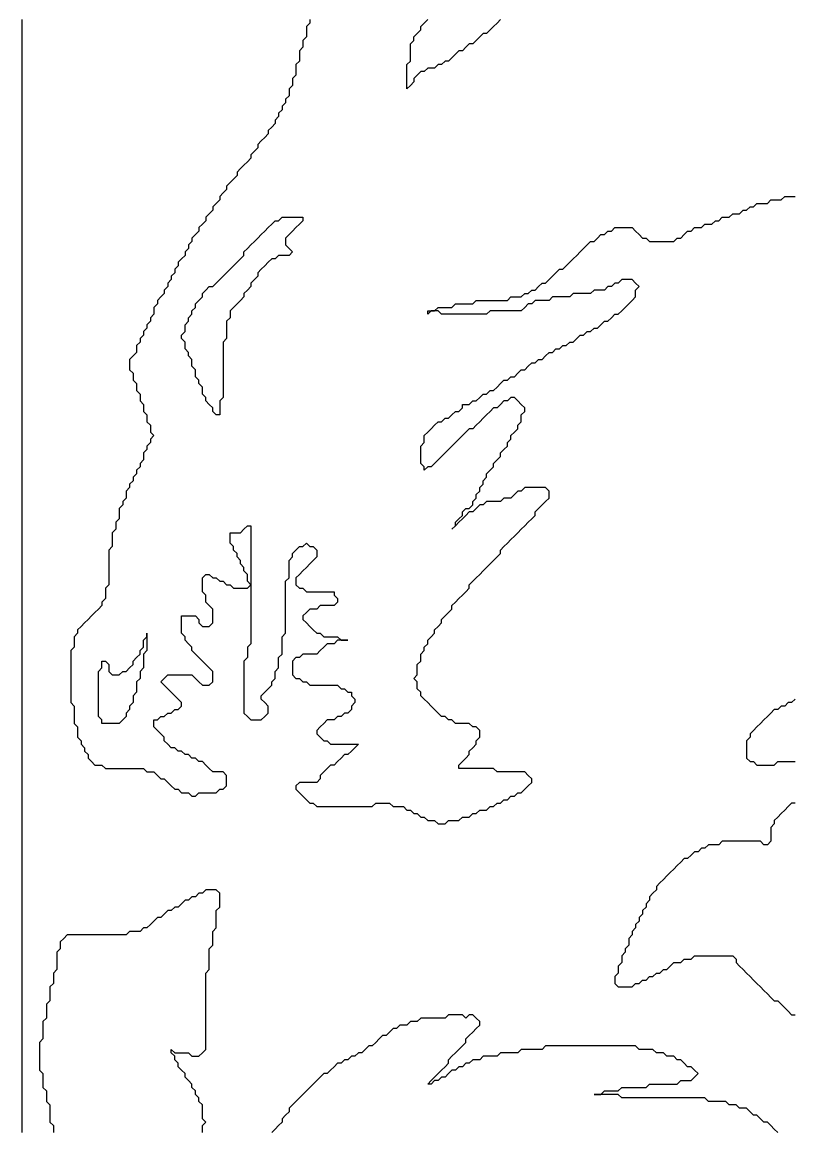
# Model space of a CAD drawing. Extents: x -0.87 to 0.87, y -0.9 to 0.9.
# Drawn here: x -0.8691 to -0.5564, y -0.0007 to 0.4489 of the extents above; entities that cross this region are included whole.
import ezdxf

# ---------------------------------------------------------------- set-up
doc = ezdxf.new("R2010")
doc.units = 0

msp = doc.modelspace()

# ---------------------------------------------------------------- linework, layer by layer
for points in [[(-0.869062, -0.001406), (-0.869062, 0), (-0.869062, 0.001406), (-0.869062, 0.002812), (-0.869062, 0.004219), (-0.869062, 0.005625), (-0.869062, 0.007031), (-0.869062, 0.008438), (-0.869062, 0.009844), (-0.869062, 0.01125), (-0.869062, 0.012656), (-0.869062, 0.014062), (-0.869062, 0.015469), (-0.869062, 0.016875), (-0.869062, 0.018281), (-0.869062, 0.019688), (-0.869062, 0.021094), (-0.869062, 0.0225), (-0.869062, 0.023906), (-0.869062, 0.025312), (-0.869062, 0.026719), (-0.869062, 0.028125), (-0.869062, 0.029531), (-0.869062, 0.030937), (-0.869062, 0.032344), (-0.869062, 0.03375), (-0.869062, 0.035156), (-0.869062, 0.036562), (-0.869062, 0.037969), (-0.869062, 0.039375), (-0.869062, 0.040781), (-0.869062, 0.042187), (-0.869062, 0.043594), (-0.869062, 0.045), (-0.869062, 0.046406), (-0.869062, 0.047813), (-0.869062, 0.049219), (-0.869062, 0.050625), (-0.869062, 0.052031), (-0.869062, 0.053437), (-0.869062, 0.054844), (-0.869062, 0.05625), (-0.869062, 0.057656), (-0.869062, 0.059062), (-0.869062, 0.060469), (-0.869062, 0.061875), (-0.869062, 0.063281), (-0.869062, 0.064687), (-0.869062, 0.066094), (-0.869062, 0.0675), (-0.869062, 0.068906), (-0.869062, 0.070312), (-0.869062, 0.071719), (-0.869062, 0.073125), (-0.869062, 0.074531), (-0.869062, 0.075937), (-0.869062, 0.077344), (-0.869062, 0.07875), (-0.869062, 0.080156), (-0.869062, 0.081562), (-0.869062, 0.082969), (-0.869062, 0.084375), (-0.869062, 0.085781), (-0.869062, 0.087188), (-0.869062, 0.088594), (-0.869062, 0.09), (-0.869062, 0.091406), (-0.869062, 0.092812), (-0.869062, 0.094219), (-0.869062, 0.095625), (-0.869062, 0.097031), (-0.869062, 0.098437), (-0.869062, 0.099844), (-0.869062, 0.10125), (-0.869062, 0.102656), (-0.869062, 0.104063), (-0.869062, 0.105469), (-0.869062, 0.106875), (-0.869062, 0.108281), (-0.869062, 0.109687), (-0.869062, 0.111094), (-0.869062, 0.1125), (-0.869062, 0.113906), (-0.869062, 0.115312), (-0.869062, 0.116719), (-0.869062, 0.118125), (-0.869062, 0.119531), (-0.869062, 0.120937), (-0.869062, 0.122344), (-0.869062, 0.12375), (-0.869062, 0.125156), (-0.869062, 0.126562), (-0.869062, 0.127969), (-0.869062, 0.129375), (-0.869062, 0.130781), (-0.869062, 0.132187), (-0.869062, 0.133594), (-0.869062, 0.135), (-0.869062, 0.136406), (-0.869062, 0.137813), (-0.869062, 0.139219), (-0.869062, 0.140625), (-0.869062, 0.142031), (-0.869062, 0.143437), (-0.869062, 0.144844), (-0.869062, 0.14625), (-0.869062, 0.147656), (-0.869062, 0.149062), (-0.869062, 0.150469), (-0.869062, 0.151875), (-0.869062, 0.153281), (-0.869062, 0.154688), (-0.869062, 0.156094), (-0.869062, 0.1575), (-0.869062, 0.158906), (-0.869062, 0.160312), (-0.869062, 0.161719), (-0.869062, 0.163125), (-0.869062, 0.164531), (-0.869062, 0.165937), (-0.869062, 0.167344), (-0.869062, 0.16875), (-0.869062, 0.170156), (-0.869062, 0.171563), (-0.869062, 0.172969), (-0.869062, 0.174375), (-0.869062, 0.175781), (-0.869062, 0.177187), (-0.869062, 0.178594), (-0.869062, 0.18), (-0.869062, 0.181406), (-0.869062, 0.182812), (-0.869062, 0.184219), (-0.869062, 0.185625), (-0.869062, 0.187031), (-0.869062, 0.188437), (-0.869062, 0.189844), (-0.869062, 0.19125), (-0.869062, 0.192656), (-0.869062, 0.194062), (-0.869062, 0.195469), (-0.869062, 0.196875), (-0.869062, 0.198281), (-0.869062, 0.199687), (-0.869062, 0.201094), (-0.869062, 0.2025), (-0.869062, 0.203906), (-0.869062, 0.205312), (-0.869062, 0.206719), (-0.869062, 0.208125), (-0.869062, 0.209531), (-0.869062, 0.210938), (-0.869062, 0.212344), (-0.869062, 0.21375), (-0.869062, 0.215156), (-0.869062, 0.216562), (-0.869062, 0.217969), (-0.869062, 0.219375), (-0.869062, 0.220781), (-0.869062, 0.222187), (-0.869062, 0.223594), (-0.869062, 0.225), (-0.869062, 0.226406), (-0.869062, 0.227813), (-0.869062, 0.229219), (-0.869062, 0.230625), (-0.869062, 0.232031), (-0.869062, 0.233437), (-0.869062, 0.234844), (-0.869062, 0.23625), (-0.869062, 0.237656), (-0.869062, 0.239062), (-0.869062, 0.240469), (-0.869062, 0.241875), (-0.869062, 0.243281), (-0.869062, 0.244688), (-0.869062, 0.246094), (-0.869062, 0.2475), (-0.869062, 0.248906), (-0.869062, 0.250312), (-0.869062, 0.251719), (-0.869062, 0.253125), (-0.869062, 0.254531), (-0.869062, 0.255937), (-0.869062, 0.257344), (-0.869062, 0.25875), (-0.869062, 0.260156), (-0.869062, 0.261562), (-0.869062, 0.262969), (-0.869062, 0.264375), (-0.869062, 0.265781), (-0.869062, 0.267187), (-0.869062, 0.268594), (-0.869062, 0.27), (-0.869062, 0.271406), (-0.869062, 0.272813), (-0.869062, 0.274219), (-0.869062, 0.275625), (-0.869062, 0.277031), (-0.869062, 0.278438), (-0.869062, 0.279844), (-0.869062, 0.28125), (-0.869062, 0.282656), (-0.869062, 0.284062), (-0.869062, 0.285469), (-0.869062, 0.286875), (-0.869062, 0.288281), (-0.869062, 0.289687), (-0.869062, 0.291094), (-0.869062, 0.2925), (-0.869062, 0.293906), (-0.869062, 0.295312), (-0.869062, 0.296719), (-0.869062, 0.298125), (-0.869062, 0.299531), (-0.869062, 0.300937), (-0.869062, 0.302344), (-0.869062, 0.30375), (-0.869062, 0.305156), (-0.869062, 0.306563), (-0.869062, 0.307969), (-0.869062, 0.309375), (-0.869062, 0.310781), (-0.869062, 0.312188), (-0.869062, 0.313594), (-0.869062, 0.315), (-0.869062, 0.316406), (-0.869062, 0.317812), (-0.869062, 0.319219), (-0.869062, 0.320625), (-0.869062, 0.322031), (-0.869062, 0.323437), (-0.869062, 0.324844), (-0.869062, 0.32625), (-0.869062, 0.327656), (-0.869062, 0.329062), (-0.869062, 0.330469), (-0.869062, 0.331875), (-0.869062, 0.333281), (-0.869062, 0.334687), (-0.869062, 0.336094), (-0.869062, 0.3375), (-0.869062, 0.338906), (-0.869062, 0.340312), (-0.869062, 0.341719), (-0.869062, 0.343125), (-0.869062, 0.344531), (-0.869062, 0.345938), (-0.869062, 0.347344), (-0.869062, 0.34875), (-0.869062, 0.350156), (-0.869062, 0.351562), (-0.869062, 0.352969), (-0.869062, 0.354375), (-0.869062, 0.355781), (-0.869062, 0.357187), (-0.869062, 0.358594), (-0.869062, 0.36), (-0.869062, 0.361406), (-0.869062, 0.362812), (-0.869062, 0.364219), (-0.869062, 0.365625), (-0.869062, 0.367031), (-0.869062, 0.368437), (-0.869062, 0.369844), (-0.869062, 0.37125), (-0.869062, 0.372656), (-0.869062, 0.374062), (-0.869062, 0.375469), (-0.869062, 0.376875), (-0.869062, 0.378281), (-0.869062, 0.379688), (-0.869062, 0.381094), (-0.869062, 0.3825), (-0.869062, 0.383906), (-0.869062, 0.385313), (-0.869062, 0.386719), (-0.869062, 0.388125), (-0.869062, 0.389531), (-0.869062, 0.390937), (-0.869062, 0.392344), (-0.869062, 0.39375), (-0.869062, 0.395156), (-0.869062, 0.396562), (-0.869062, 0.397969), (-0.869062, 0.399375), (-0.869062, 0.400781), (-0.869062, 0.402187), (-0.869062, 0.403594), (-0.869062, 0.405), (-0.869062, 0.406406), (-0.869062, 0.407812), (-0.869062, 0.409219), (-0.869062, 0.410625), (-0.869062, 0.412031), (-0.869062, 0.413437), (-0.869062, 0.414844), (-0.869062, 0.41625), (-0.869062, 0.417656), (-0.869062, 0.419063), (-0.869062, 0.420469), (-0.869062, 0.421875), (-0.869062, 0.423281), (-0.869062, 0.424687), (-0.869062, 0.426094), (-0.869062, 0.4275), (-0.869062, 0.428906), (-0.869062, 0.430312), (-0.869062, 0.431719), (-0.869062, 0.433125), (-0.869062, 0.434531), (-0.869062, 0.435937), (-0.869062, 0.437344), (-0.869062, 0.43875), (-0.869062, 0.440156), (-0.869062, 0.441562), (-0.869062, 0.442969), (-0.869062, 0.444375), (-0.869062, 0.445781), (-0.869062, 0.447187), (-0.869062, 0.448594), (-0.869062, 0.45)], [(-0.752344, 0.45), (-0.752344, 0.448594), (-0.75375, 0.447187), (-0.75375, 0.445781), (-0.75375, 0.444375), (-0.75375, 0.442969), (-0.755156, 0.441562), (-0.755156, 0.440156), (-0.755156, 0.43875), (-0.756563, 0.437344), (-0.756563, 0.435937), (-0.756563, 0.434531), (-0.756563, 0.433125), (-0.757969, 0.431719), (-0.757969, 0.430312), (-0.757969, 0.428906), (-0.757969, 0.4275), (-0.759375, 0.426094), (-0.759375, 0.424687), (-0.759375, 0.423281), (-0.760781, 0.421875), (-0.760781, 0.420469), (-0.760781, 0.419063), (-0.762188, 0.417656), (-0.762188, 0.41625), (-0.763594, 0.414844), (-0.763594, 0.413437), (-0.765, 0.412031), (-0.765, 0.410625), (-0.766406, 0.409219), (-0.766406, 0.407812), (-0.767813, 0.406406), (-0.769219, 0.405), (-0.769219, 0.403594), (-0.770625, 0.402187), (-0.772031, 0.400781), (-0.773438, 0.399375), (-0.773438, 0.397969), (-0.774844, 0.396562), (-0.77625, 0.395156), (-0.77625, 0.39375), (-0.777656, 0.392344), (-0.779062, 0.390937), (-0.780469, 0.389531), (-0.781875, 0.388125), (-0.781875, 0.386719), (-0.783281, 0.385313), (-0.784687, 0.383906), (-0.786094, 0.3825), (-0.786094, 0.381094), (-0.7875, 0.379688), (-0.788906, 0.378281), (-0.788906, 0.376875), (-0.790312, 0.375469), (-0.791719, 0.374062), (-0.791719, 0.372656), (-0.793125, 0.37125), (-0.794531, 0.369844), (-0.794531, 0.368437), (-0.795937, 0.367031), (-0.797344, 0.365625), (-0.797344, 0.364219), (-0.79875, 0.362812), (-0.800156, 0.361406), (-0.800156, 0.36), (-0.801562, 0.358594), (-0.801562, 0.357187), (-0.802969, 0.355781), (-0.802969, 0.354375), (-0.804375, 0.352969), (-0.805781, 0.351562), (-0.805781, 0.350156), (-0.807187, 0.34875), (-0.807187, 0.347344), (-0.808594, 0.345938), (-0.808594, 0.344531), (-0.81, 0.343125), (-0.81, 0.341719), (-0.811406, 0.340312), (-0.811406, 0.338906), (-0.812812, 0.3375), (-0.814219, 0.336094), (-0.814219, 0.334687), (-0.815625, 0.333281), (-0.815625, 0.331875), (-0.815625, 0.330469), (-0.817031, 0.329062), (-0.817031, 0.327656), (-0.818437, 0.32625), (-0.818437, 0.324844), (-0.819844, 0.323437), (-0.819844, 0.322031), (-0.82125, 0.320625), (-0.82125, 0.319219), (-0.822656, 0.317812), (-0.822656, 0.316406), (-0.822656, 0.315), (-0.824062, 0.313594), (-0.825469, 0.312188), (-0.825469, 0.310781), (-0.825469, 0.309375), (-0.825469, 0.307969), (-0.824062, 0.306563), (-0.824062, 0.305156), (-0.824062, 0.30375), (-0.822656, 0.302344), (-0.822656, 0.300937), (-0.822656, 0.299531), (-0.82125, 0.298125), (-0.82125, 0.296719), (-0.82125, 0.295312), (-0.819844, 0.293906), (-0.819844, 0.2925), (-0.819844, 0.291094), (-0.818437, 0.289687), (-0.818437, 0.288281), (-0.818437, 0.286875), (-0.817031, 0.285469), (-0.817031, 0.284062), (-0.817031, 0.282656), (-0.815625, 0.28125), (-0.817031, 0.279844), (-0.817031, 0.278438), (-0.818437, 0.277031), (-0.818437, 0.275625), (-0.819844, 0.274219), (-0.819844, 0.272813), (-0.819844, 0.271406), (-0.82125, 0.27), (-0.82125, 0.268594), (-0.822656, 0.267187), (-0.822656, 0.265781), (-0.824062, 0.264375), (-0.824062, 0.262969), (-0.825469, 0.261562), (-0.825469, 0.260156), (-0.826875, 0.25875), (-0.826875, 0.257344), (-0.826875, 0.255937), (-0.828281, 0.254531), (-0.828281, 0.253125), (-0.829688, 0.251719), (-0.829688, 0.250312), (-0.829688, 0.248906), (-0.829688, 0.2475), (-0.831094, 0.246094), (-0.831094, 0.244688), (-0.831094, 0.243281), (-0.8325, 0.241875), (-0.8325, 0.240469), (-0.8325, 0.239062), (-0.8325, 0.237656), (-0.8325, 0.23625), (-0.833906, 0.234844), (-0.833906, 0.233437), (-0.833906, 0.232031), (-0.833906, 0.230625), (-0.833906, 0.229219), (-0.833906, 0.227813), (-0.833906, 0.226406), (-0.833906, 0.225), (-0.833906, 0.223594), (-0.833906, 0.222187), (-0.833906, 0.220781), (-0.835313, 0.219375), (-0.835313, 0.217969), (-0.835313, 0.216562), (-0.835313, 0.215156), (-0.836719, 0.21375), (-0.836719, 0.212344), (-0.838125, 0.210938), (-0.839531, 0.209531), (-0.840938, 0.208125), (-0.842344, 0.206719), (-0.84375, 0.205312), (-0.845156, 0.203906), (-0.846562, 0.2025), (-0.846562, 0.201094), (-0.847969, 0.199687), (-0.847969, 0.198281), (-0.847969, 0.196875), (-0.847969, 0.195469), (-0.849375, 0.194062), (-0.849375, 0.192656), (-0.849375, 0.19125), (-0.849375, 0.189844), (-0.849375, 0.188437), (-0.849375, 0.187031), (-0.849375, 0.185625), (-0.849375, 0.184219), (-0.849375, 0.182812), (-0.849375, 0.181406), (-0.849375, 0.18), (-0.849375, 0.178594), (-0.849375, 0.177187), (-0.849375, 0.175781), (-0.849375, 0.174375), (-0.849375, 0.172969), (-0.847969, 0.171563), (-0.847969, 0.170156), (-0.847969, 0.16875), (-0.847969, 0.167344), (-0.847969, 0.165937), (-0.847969, 0.164531), (-0.846562, 0.163125), (-0.846562, 0.161719), (-0.846562, 0.160312), (-0.846562, 0.158906), (-0.845156, 0.1575), (-0.845156, 0.156094), (-0.84375, 0.154688), (-0.84375, 0.153281), (-0.842344, 0.151875), (-0.842344, 0.150469), (-0.840938, 0.149062), (-0.839531, 0.147656), (-0.838125, 0.147656), (-0.836719, 0.147656), (-0.835313, 0.14625), (-0.833906, 0.14625), (-0.8325, 0.14625), (-0.831094, 0.14625), (-0.829688, 0.14625), (-0.828281, 0.14625), (-0.826875, 0.14625), (-0.825469, 0.14625), (-0.824062, 0.14625), (-0.822656, 0.14625), (-0.82125, 0.14625), (-0.819844, 0.14625), (-0.818437, 0.144844), (-0.817031, 0.144844), (-0.815625, 0.144844), (-0.814219, 0.143437), (-0.812812, 0.142031), (-0.811406, 0.142031), (-0.81, 0.140625), (-0.808594, 0.139219), (-0.807187, 0.137813), (-0.805781, 0.137813), (-0.804375, 0.136406), (-0.802969, 0.136406), (-0.801562, 0.136406), (-0.800156, 0.135), (-0.79875, 0.135), (-0.797344, 0.136406), (-0.795937, 0.136406), (-0.794531, 0.136406), (-0.793125, 0.136406), (-0.791719, 0.136406), (-0.790312, 0.136406), (-0.788906, 0.137813), (-0.7875, 0.137813), (-0.786094, 0.139219), (-0.786094, 0.140625), (-0.786094, 0.142031), (-0.786094, 0.143437), (-0.7875, 0.144844), (-0.788906, 0.144844), (-0.790312, 0.144844), (-0.791719, 0.144844), (-0.793125, 0.14625), (-0.794531, 0.147656), (-0.795937, 0.149062), (-0.797344, 0.149062), (-0.79875, 0.150469), (-0.800156, 0.150469), (-0.801562, 0.151875), (-0.802969, 0.151875), (-0.804375, 0.153281), (-0.805781, 0.153281), (-0.807187, 0.154688), (-0.808594, 0.154688), (-0.81, 0.156094), (-0.811406, 0.1575), (-0.811406, 0.158906), (-0.812812, 0.160312), (-0.814219, 0.161719), (-0.815625, 0.163125), (-0.815625, 0.164531), (-0.815625, 0.165937), (-0.814219, 0.165937), (-0.812812, 0.167344), (-0.811406, 0.167344), (-0.81, 0.16875), (-0.808594, 0.16875), (-0.807187, 0.170156), (-0.805781, 0.170156), (-0.804375, 0.171563), (-0.804375, 0.172969), (-0.805781, 0.174375), (-0.807187, 0.175781), (-0.808594, 0.177187), (-0.81, 0.178594), (-0.811406, 0.18), (-0.812812, 0.181406), (-0.811406, 0.182812), (-0.81, 0.184219), (-0.808594, 0.184219), (-0.807187, 0.184219), (-0.805781, 0.184219), (-0.804375, 0.184219), (-0.802969, 0.184219), (-0.801562, 0.184219), (-0.800156, 0.184219), (-0.79875, 0.182812), (-0.797344, 0.181406), (-0.795937, 0.18), (-0.794531, 0.18), (-0.793125, 0.18), (-0.791719, 0.181406), (-0.791719, 0.182812), (-0.791719, 0.184219), (-0.791719, 0.185625), (-0.793125, 0.187031), (-0.794531, 0.188437), (-0.795937, 0.189844), (-0.797344, 0.19125), (-0.79875, 0.192656), (-0.800156, 0.194062), (-0.800156, 0.195469), (-0.801562, 0.196875), (-0.802969, 0.198281), (-0.802969, 0.199687), (-0.804375, 0.201094), (-0.804375, 0.2025), (-0.804375, 0.203906), (-0.804375, 0.205312), (-0.804375, 0.206719), (-0.804375, 0.208125), (-0.802969, 0.208125), (-0.801562, 0.208125), (-0.800156, 0.208125), (-0.79875, 0.208125), (-0.797344, 0.206719), (-0.797344, 0.205312), (-0.795937, 0.203906), (-0.794531, 0.203906), (-0.793125, 0.203906), (-0.791719, 0.205312), (-0.791719, 0.206719), (-0.791719, 0.208125), (-0.791719, 0.209531), (-0.791719, 0.210938), (-0.793125, 0.212344), (-0.794531, 0.21375), (-0.794531, 0.215156), (-0.794531, 0.216562), (-0.795937, 0.217969), (-0.795937, 0.219375), (-0.795937, 0.220781), (-0.795937, 0.222187), (-0.795937, 0.223594), (-0.794531, 0.225), (-0.793125, 0.225), (-0.791719, 0.223594), (-0.790312, 0.223594), (-0.788906, 0.222187), (-0.7875, 0.222187), (-0.786094, 0.220781), (-0.784687, 0.220781), (-0.783281, 0.219375), (-0.781875, 0.219375), (-0.780469, 0.219375), (-0.779062, 0.219375), (-0.777656, 0.219375), (-0.77625, 0.220781), (-0.777656, 0.222187), (-0.777656, 0.223594), (-0.777656, 0.225), (-0.779062, 0.226406), (-0.779062, 0.227813), (-0.780469, 0.229219), (-0.780469, 0.230625), (-0.781875, 0.232031), (-0.781875, 0.233437), (-0.783281, 0.234844), (-0.783281, 0.23625), (-0.784687, 0.237656), (-0.784687, 0.239062), (-0.784687, 0.240469), (-0.784687, 0.241875), (-0.783281, 0.241875), (-0.781875, 0.241875), (-0.780469, 0.241875), (-0.779062, 0.243281), (-0.777656, 0.244688), (-0.77625, 0.244688), (-0.77625, 0.243281), (-0.77625, 0.241875), (-0.77625, 0.240469), (-0.77625, 0.239062), (-0.77625, 0.237656), (-0.77625, 0.23625), (-0.77625, 0.234844), (-0.77625, 0.233437), (-0.77625, 0.232031), (-0.77625, 0.230625), (-0.77625, 0.229219), (-0.77625, 0.227813), (-0.77625, 0.226406), (-0.77625, 0.225), (-0.77625, 0.223594), (-0.77625, 0.222187), (-0.77625, 0.220781), (-0.77625, 0.219375), (-0.77625, 0.217969), (-0.77625, 0.216562), (-0.77625, 0.215156), (-0.77625, 0.21375), (-0.77625, 0.212344), (-0.77625, 0.210938), (-0.77625, 0.209531), (-0.77625, 0.208125), (-0.77625, 0.206719), (-0.77625, 0.205312), (-0.77625, 0.203906), (-0.77625, 0.2025), (-0.77625, 0.201094), (-0.77625, 0.199687), (-0.77625, 0.198281), (-0.77625, 0.196875), (-0.777656, 0.195469), (-0.777656, 0.194062), (-0.777656, 0.192656), (-0.777656, 0.19125), (-0.779062, 0.189844), (-0.779062, 0.188437), (-0.779062, 0.187031), (-0.779062, 0.185625), (-0.779062, 0.184219), (-0.779062, 0.182812), (-0.779062, 0.181406), (-0.779062, 0.18), (-0.779062, 0.178594), (-0.779062, 0.177187), (-0.779062, 0.175781), (-0.779062, 0.174375), (-0.779062, 0.172969), (-0.779062, 0.171563), (-0.779062, 0.170156), (-0.779062, 0.16875), (-0.777656, 0.167344), (-0.77625, 0.165937), (-0.774844, 0.165937), (-0.773438, 0.165937), (-0.772031, 0.165937), (-0.770625, 0.167344), (-0.769219, 0.16875), (-0.769219, 0.170156), (-0.769219, 0.171563), (-0.770625, 0.172969), (-0.772031, 0.174375), (-0.772031, 0.175781), (-0.770625, 0.177187), (-0.769219, 0.178594), (-0.767813, 0.18), (-0.767813, 0.181406), (-0.766406, 0.182812), (-0.766406, 0.184219), (-0.766406, 0.185625), (-0.765, 0.187031), (-0.765, 0.188437), (-0.765, 0.189844), (-0.765, 0.19125), (-0.763594, 0.192656), (-0.763594, 0.194062), (-0.763594, 0.195469), (-0.763594, 0.196875), (-0.763594, 0.198281), (-0.763594, 0.199687), (-0.762188, 0.201094), (-0.762188, 0.2025), (-0.762188, 0.203906), (-0.762188, 0.205312), (-0.762188, 0.206719), (-0.762188, 0.208125), (-0.762188, 0.209531), (-0.762188, 0.210938), (-0.762188, 0.212344), (-0.762188, 0.21375), (-0.762188, 0.215156), (-0.762188, 0.216562), (-0.762188, 0.217969), (-0.762188, 0.219375), (-0.762188, 0.220781), (-0.762188, 0.222187), (-0.760781, 0.223594), (-0.760781, 0.225), (-0.760781, 0.226406), (-0.760781, 0.227813), (-0.760781, 0.229219), (-0.760781, 0.230625), (-0.759375, 0.232031), (-0.759375, 0.233437), (-0.757969, 0.234844), (-0.756563, 0.23625), (-0.755156, 0.23625), (-0.75375, 0.237656), (-0.752344, 0.23625), (-0.750937, 0.23625), (-0.749531, 0.234844), (-0.749531, 0.233437), (-0.749531, 0.232031), (-0.750937, 0.230625), (-0.752344, 0.229219), (-0.75375, 0.227813), (-0.755156, 0.226406), (-0.756563, 0.225), (-0.757969, 0.223594), (-0.757969, 0.222187), (-0.757969, 0.220781), (-0.756563, 0.219375), (-0.755156, 0.219375), (-0.75375, 0.217969), (-0.752344, 0.217969), (-0.750937, 0.217969), (-0.749531, 0.217969), (-0.748125, 0.217969), (-0.746719, 0.217969), (-0.745312, 0.217969), (-0.743906, 0.217969), (-0.7425, 0.217969), (-0.7425, 0.216562), (-0.741094, 0.215156), (-0.741094, 0.21375), (-0.7425, 0.212344), (-0.743906, 0.212344), (-0.745312, 0.212344), (-0.746719, 0.212344), (-0.748125, 0.212344), (-0.749531, 0.210938), (-0.750937, 0.210938), (-0.752344, 0.210938), (-0.75375, 0.209531), (-0.755156, 0.208125), (-0.755156, 0.206719), (-0.75375, 0.205312), (-0.752344, 0.203906), (-0.750937, 0.2025), (-0.749531, 0.201094), (-0.748125, 0.201094), (-0.746719, 0.199687), (-0.745312, 0.199687), (-0.743906, 0.199687), (-0.7425, 0.199687), (-0.741094, 0.199687), (-0.739687, 0.198281), (-0.738281, 0.198281), (-0.736875, 0.198281), (-0.738281, 0.198281), (-0.739687, 0.198281), (-0.741094, 0.198281), (-0.7425, 0.196875), (-0.743906, 0.196875), (-0.745312, 0.196875), (-0.746719, 0.195469), (-0.748125, 0.194062), (-0.749531, 0.192656), (-0.750937, 0.192656), (-0.752344, 0.192656), (-0.75375, 0.192656), (-0.755156, 0.192656), (-0.756563, 0.19125), (-0.757969, 0.19125), (-0.759375, 0.189844), (-0.759375, 0.188437), (-0.759375, 0.187031), (-0.759375, 0.185625), (-0.759375, 0.184219), (-0.757969, 0.182812), (-0.756563, 0.182812), (-0.755156, 0.181406), (-0.75375, 0.181406), (-0.752344, 0.18), (-0.750937, 0.18), (-0.749531, 0.18), (-0.748125, 0.18), (-0.746719, 0.18), (-0.745312, 0.18), (-0.743906, 0.18), (-0.7425, 0.18), (-0.741094, 0.18), (-0.739687, 0.178594), (-0.738281, 0.178594), (-0.736875, 0.177187), (-0.735469, 0.177187), (-0.735469, 0.175781), (-0.734062, 0.174375), (-0.734062, 0.172969), (-0.735469, 0.171563), (-0.735469, 0.170156), (-0.736875, 0.16875), (-0.738281, 0.16875), (-0.739687, 0.167344), (-0.741094, 0.167344), (-0.7425, 0.165937), (-0.743906, 0.165937), (-0.745312, 0.165937), (-0.746719, 0.164531), (-0.748125, 0.163125), (-0.749531, 0.161719), (-0.749531, 0.160312), (-0.748125, 0.158906), (-0.746719, 0.1575), (-0.745312, 0.1575), (-0.743906, 0.156094), (-0.7425, 0.156094), (-0.741094, 0.156094), (-0.739687, 0.156094), (-0.738281, 0.156094), (-0.736875, 0.156094), (-0.735469, 0.156094), (-0.734062, 0.156094), (-0.732656, 0.156094), (-0.734062, 0.154688), (-0.735469, 0.153281), (-0.736875, 0.151875), (-0.738281, 0.151875), (-0.739687, 0.150469), (-0.741094, 0.149062), (-0.7425, 0.147656), (-0.743906, 0.147656), (-0.745312, 0.14625), (-0.746719, 0.144844), (-0.748125, 0.143437), (-0.748125, 0.142031), (-0.749531, 0.140625), (-0.750937, 0.140625), (-0.752344, 0.140625), (-0.75375, 0.140625), (-0.755156, 0.140625), (-0.756563, 0.140625), (-0.757969, 0.139219), (-0.757969, 0.137813), (-0.756563, 0.136406), (-0.755156, 0.135), (-0.75375, 0.133594), (-0.752344, 0.132187), (-0.750937, 0.132187), (-0.749531, 0.130781), (-0.748125, 0.130781), (-0.746719, 0.130781), (-0.745312, 0.130781), (-0.743906, 0.130781), (-0.7425, 0.130781), (-0.741094, 0.130781), (-0.739687, 0.130781), (-0.738281, 0.130781), (-0.736875, 0.130781), (-0.735469, 0.130781), (-0.734062, 0.130781), (-0.732656, 0.130781), (-0.73125, 0.130781), (-0.729844, 0.130781), (-0.728437, 0.130781), (-0.727031, 0.130781), (-0.725625, 0.132187), (-0.724219, 0.132187), (-0.722812, 0.132187), (-0.721406, 0.132187), (-0.72, 0.132187), (-0.718594, 0.130781), (-0.717187, 0.130781), (-0.715781, 0.130781), (-0.714375, 0.130781), (-0.712969, 0.129375), (-0.711562, 0.129375), (-0.710156, 0.127969), (-0.70875, 0.127969), (-0.707344, 0.126562), (-0.705937, 0.126562), (-0.704531, 0.125156), (-0.703125, 0.125156), (-0.701719, 0.125156), (-0.700313, 0.12375), (-0.698906, 0.12375), (-0.6975, 0.12375), (-0.696094, 0.125156), (-0.694688, 0.125156), (-0.693281, 0.125156), (-0.691875, 0.125156), (-0.690469, 0.126562), (-0.689063, 0.126562), (-0.687656, 0.126562), (-0.68625, 0.127969), (-0.684844, 0.127969), (-0.683437, 0.129375), (-0.682031, 0.129375), (-0.680625, 0.129375), (-0.679219, 0.130781), (-0.677812, 0.130781), (-0.676406, 0.132187), (-0.675, 0.132187), (-0.673594, 0.133594), (-0.672187, 0.133594), (-0.670781, 0.135), (-0.669375, 0.135), (-0.667969, 0.136406), (-0.666562, 0.136406), (-0.665156, 0.137813), (-0.66375, 0.139219), (-0.662344, 0.140625), (-0.662344, 0.142031), (-0.66375, 0.143437), (-0.665156, 0.144844), (-0.666562, 0.144844), (-0.667969, 0.144844), (-0.669375, 0.144844), (-0.670781, 0.144844), (-0.672187, 0.144844), (-0.673594, 0.144844), (-0.675, 0.144844), (-0.676406, 0.144844), (-0.677812, 0.14625), (-0.679219, 0.14625), (-0.680625, 0.14625), (-0.682031, 0.14625), (-0.683437, 0.14625), (-0.684844, 0.14625), (-0.68625, 0.14625), (-0.687656, 0.14625), (-0.689063, 0.14625), (-0.690469, 0.14625), (-0.691875, 0.14625), (-0.691875, 0.147656), (-0.690469, 0.149062), (-0.689063, 0.150469), (-0.687656, 0.151875), (-0.687656, 0.153281), (-0.68625, 0.154688), (-0.684844, 0.156094), (-0.684844, 0.1575), (-0.683437, 0.158906), (-0.683437, 0.160312), (-0.683437, 0.161719), (-0.684844, 0.163125), (-0.68625, 0.163125), (-0.687656, 0.164531), (-0.689063, 0.164531), (-0.690469, 0.164531), (-0.691875, 0.164531), (-0.693281, 0.164531), (-0.694688, 0.165937), (-0.696094, 0.165937), (-0.6975, 0.167344), (-0.698906, 0.167344), (-0.700313, 0.16875), (-0.701719, 0.170156), (-0.703125, 0.171563), (-0.704531, 0.172969), (-0.705937, 0.174375), (-0.707344, 0.175781), (-0.707344, 0.177187), (-0.70875, 0.178594), (-0.70875, 0.18), (-0.70875, 0.181406), (-0.710156, 0.182812), (-0.70875, 0.184219), (-0.70875, 0.185625), (-0.70875, 0.187031), (-0.70875, 0.188437), (-0.707344, 0.189844), (-0.707344, 0.19125), (-0.707344, 0.192656), (-0.705937, 0.194062), (-0.705937, 0.195469), (-0.704531, 0.196875), (-0.704531, 0.198281), (-0.703125, 0.199687), (-0.701719, 0.201094), (-0.701719, 0.2025), (-0.700313, 0.203906), (-0.698906, 0.205312), (-0.698906, 0.206719), (-0.6975, 0.208125), (-0.696094, 0.209531), (-0.694688, 0.210938), (-0.694688, 0.212344), (-0.693281, 0.21375), (-0.691875, 0.215156), (-0.690469, 0.216562), (-0.689063, 0.217969), (-0.687656, 0.219375), (-0.687656, 0.220781), (-0.68625, 0.222187), (-0.684844, 0.223594), (-0.683437, 0.225), (-0.682031, 0.226406), (-0.680625, 0.227813), (-0.679219, 0.229219), (-0.677812, 0.230625), (-0.676406, 0.232031), (-0.675, 0.233437), (-0.675, 0.234844), (-0.673594, 0.23625), (-0.672187, 0.237656), (-0.670781, 0.239062), (-0.669375, 0.240469), (-0.667969, 0.241875), (-0.666562, 0.243281), (-0.665156, 0.244688), (-0.66375, 0.246094), (-0.662344, 0.2475), (-0.660937, 0.248906), (-0.660937, 0.250312), (-0.659531, 0.251719), (-0.658125, 0.253125), (-0.656719, 0.254531), (-0.655312, 0.255937), (-0.655312, 0.257344), (-0.655312, 0.25875), (-0.656719, 0.260156), (-0.658125, 0.260156), (-0.659531, 0.260156), (-0.660937, 0.260156), (-0.662344, 0.260156), (-0.66375, 0.260156), (-0.665156, 0.260156), (-0.666562, 0.25875), (-0.667969, 0.25875), (-0.669375, 0.257344), (-0.670781, 0.255937), (-0.672187, 0.255937), (-0.673594, 0.255937), (-0.675, 0.254531), (-0.676406, 0.254531), (-0.677812, 0.254531), (-0.679219, 0.254531), (-0.680625, 0.254531), (-0.682031, 0.253125), (-0.683437, 0.253125), (-0.684844, 0.251719), (-0.68625, 0.250312), (-0.687656, 0.250312), (-0.689063, 0.248906), (-0.690469, 0.2475), (-0.691875, 0.246094), (-0.693281, 0.244688), (-0.694688, 0.243281), (-0.693281, 0.244688), (-0.693281, 0.246094), (-0.691875, 0.2475), (-0.690469, 0.248906), (-0.690469, 0.250312), (-0.689063, 0.251719), (-0.687656, 0.251719), (-0.68625, 0.253125), (-0.68625, 0.254531), (-0.684844, 0.255937), (-0.684844, 0.257344), (-0.683437, 0.25875), (-0.683437, 0.260156), (-0.682031, 0.261562), (-0.682031, 0.262969), (-0.680625, 0.264375), (-0.680625, 0.265781), (-0.679219, 0.267187), (-0.677812, 0.268594), (-0.677812, 0.27), (-0.676406, 0.271406), (-0.675, 0.272813), (-0.675, 0.274219), (-0.673594, 0.275625), (-0.672187, 0.277031), (-0.672187, 0.278438), (-0.670781, 0.279844), (-0.670781, 0.28125), (-0.669375, 0.282656), (-0.667969, 0.284062), (-0.667969, 0.285469), (-0.666562, 0.286875), (-0.666562, 0.288281), (-0.666562, 0.289687), (-0.665156, 0.291094), (-0.665156, 0.2925), (-0.666562, 0.293906), (-0.667969, 0.295312), (-0.669375, 0.296719), (-0.670781, 0.296719), (-0.672187, 0.295312), (-0.673594, 0.295312), (-0.675, 0.293906), (-0.676406, 0.2925), (-0.677812, 0.2925), (-0.679219, 0.291094), (-0.680625, 0.289687), (-0.682031, 0.288281), (-0.683437, 0.286875), (-0.684844, 0.285469), (-0.68625, 0.284062), (-0.687656, 0.284062), (-0.689063, 0.282656), (-0.690469, 0.28125), (-0.691875, 0.279844), (-0.693281, 0.278438), (-0.694688, 0.277031), (-0.696094, 0.275625), (-0.6975, 0.274219), (-0.698906, 0.272813), (-0.700313, 0.271406), (-0.701719, 0.27), (-0.703125, 0.268594), (-0.704531, 0.268594), (-0.705937, 0.267187), (-0.705937, 0.268594), (-0.707344, 0.27), (-0.707344, 0.271406), (-0.707344, 0.272813), (-0.707344, 0.274219), (-0.707344, 0.275625), (-0.707344, 0.277031), (-0.705937, 0.278438), (-0.705937, 0.279844), (-0.705937, 0.28125), (-0.704531, 0.282656), (-0.703125, 0.284062), (-0.701719, 0.285469), (-0.700313, 0.286875), (-0.698906, 0.286875), (-0.6975, 0.288281), (-0.696094, 0.288281), (-0.694688, 0.289687), (-0.693281, 0.291094), (-0.691875, 0.291094), (-0.690469, 0.2925), (-0.690469, 0.293906), (-0.689063, 0.293906), (-0.687656, 0.293906), (-0.68625, 0.295312), (-0.684844, 0.295312), (-0.683437, 0.296719), (-0.682031, 0.298125), (-0.680625, 0.298125), (-0.679219, 0.299531), (-0.677812, 0.299531), (-0.676406, 0.300937), (-0.675, 0.302344), (-0.673594, 0.30375), (-0.672187, 0.30375), (-0.670781, 0.305156), (-0.669375, 0.305156), (-0.667969, 0.306563), (-0.666562, 0.307969), (-0.665156, 0.307969), (-0.66375, 0.309375), (-0.662344, 0.310781), (-0.660937, 0.310781), (-0.659531, 0.312188), (-0.658125, 0.312188), (-0.656719, 0.313594), (-0.655312, 0.315), (-0.653906, 0.315), (-0.6525, 0.316406), (-0.651094, 0.316406), (-0.649687, 0.317812), (-0.648281, 0.317812), (-0.646875, 0.319219), (-0.645469, 0.319219), (-0.644062, 0.320625), (-0.642656, 0.322031), (-0.64125, 0.322031), (-0.639844, 0.323437), (-0.638437, 0.323437), (-0.637031, 0.324844), (-0.635625, 0.324844), (-0.634219, 0.32625), (-0.632812, 0.327656), (-0.631406, 0.327656), (-0.63, 0.329062), (-0.628594, 0.330469), (-0.627188, 0.330469), (-0.625781, 0.331875), (-0.624375, 0.333281), (-0.622969, 0.334687), (-0.621563, 0.336094), (-0.620156, 0.3375), (-0.620156, 0.338906), (-0.620156, 0.340312), (-0.61875, 0.341719), (-0.620156, 0.343125), (-0.621563, 0.344531), (-0.622969, 0.344531), (-0.624375, 0.344531), (-0.625781, 0.344531), (-0.627188, 0.343125), (-0.628594, 0.343125), (-0.63, 0.341719), (-0.631406, 0.341719), (-0.632812, 0.340312), (-0.634219, 0.340312), (-0.635625, 0.340312), (-0.637031, 0.340312), (-0.638437, 0.338906), (-0.639844, 0.338906), (-0.64125, 0.338906), (-0.642656, 0.338906), (-0.644062, 0.338906), (-0.645469, 0.338906), (-0.646875, 0.3375), (-0.648281, 0.3375), (-0.649687, 0.3375), (-0.651094, 0.3375), (-0.6525, 0.3375), (-0.653906, 0.3375), (-0.655312, 0.336094), (-0.656719, 0.336094), (-0.658125, 0.336094), (-0.659531, 0.336094), (-0.660937, 0.336094), (-0.662344, 0.334687), (-0.66375, 0.334687), (-0.665156, 0.333281), (-0.666562, 0.331875), (-0.667969, 0.331875), (-0.669375, 0.331875), (-0.670781, 0.331875), (-0.672187, 0.331875), (-0.673594, 0.331875), (-0.675, 0.331875), (-0.676406, 0.331875), (-0.677812, 0.331875), (-0.679219, 0.331875), (-0.680625, 0.330469), (-0.682031, 0.330469), (-0.683437, 0.330469), (-0.684844, 0.330469), (-0.68625, 0.330469), (-0.687656, 0.330469), (-0.689063, 0.330469), (-0.690469, 0.330469), (-0.691875, 0.330469), (-0.693281, 0.330469), (-0.694688, 0.330469), (-0.696094, 0.330469), (-0.6975, 0.330469), (-0.698906, 0.330469), (-0.700313, 0.331875), (-0.701719, 0.331875), (-0.703125, 0.331875), (-0.704531, 0.330469), (-0.704531, 0.331875), (-0.703125, 0.331875), (-0.701719, 0.331875), (-0.700313, 0.333281), (-0.698906, 0.333281), (-0.6975, 0.333281), (-0.696094, 0.333281), (-0.694688, 0.333281), (-0.693281, 0.334687), (-0.691875, 0.334687), (-0.690469, 0.334687), (-0.689063, 0.334687), (-0.687656, 0.334687), (-0.68625, 0.334687), (-0.684844, 0.336094), (-0.683437, 0.336094), (-0.682031, 0.336094), (-0.680625, 0.336094), (-0.679219, 0.336094), (-0.677812, 0.336094), (-0.676406, 0.336094), (-0.675, 0.336094), (-0.673594, 0.336094), (-0.672187, 0.336094), (-0.670781, 0.3375), (-0.669375, 0.3375), (-0.667969, 0.3375), (-0.666562, 0.3375), (-0.665156, 0.338906), (-0.66375, 0.338906), (-0.662344, 0.340312), (-0.660937, 0.340312), (-0.659531, 0.341719), (-0.658125, 0.343125), (-0.656719, 0.343125), (-0.655312, 0.344531), (-0.653906, 0.345938), (-0.6525, 0.347344), (-0.651094, 0.34875), (-0.649687, 0.34875), (-0.648281, 0.350156), (-0.646875, 0.351562), (-0.645469, 0.352969), (-0.644062, 0.354375), (-0.642656, 0.355781), (-0.64125, 0.357187), (-0.639844, 0.358594), (-0.638437, 0.36), (-0.637031, 0.36), (-0.635625, 0.361406), (-0.634219, 0.362812), (-0.632812, 0.362812), (-0.631406, 0.364219), (-0.63, 0.364219), (-0.628594, 0.365625), (-0.627188, 0.365625), (-0.625781, 0.365625), (-0.624375, 0.365625), (-0.622969, 0.365625), (-0.621563, 0.365625), (-0.620156, 0.364219), (-0.61875, 0.362812), (-0.617344, 0.361406), (-0.615938, 0.361406), (-0.614531, 0.36), (-0.613125, 0.36), (-0.611719, 0.36), (-0.610312, 0.36), (-0.608906, 0.36), (-0.6075, 0.36), (-0.606094, 0.36), (-0.604687, 0.36), (-0.603281, 0.361406), (-0.601875, 0.361406), (-0.600469, 0.362812), (-0.599062, 0.364219), (-0.597656, 0.364219), (-0.59625, 0.365625), (-0.594844, 0.365625), (-0.593437, 0.365625), (-0.592031, 0.367031), (-0.590625, 0.367031), (-0.589219, 0.367031), (-0.587812, 0.368437), (-0.586406, 0.368437), (-0.585, 0.369844), (-0.583594, 0.369844), (-0.582187, 0.369844), (-0.580781, 0.37125), (-0.579375, 0.37125), (-0.577969, 0.37125), (-0.576562, 0.372656), (-0.575156, 0.372656), (-0.57375, 0.374062), (-0.572344, 0.374062), (-0.570937, 0.375469), (-0.569531, 0.375469), (-0.568125, 0.375469), (-0.566719, 0.375469), (-0.565312, 0.376875), (-0.563906, 0.376875), (-0.5625, 0.376875), (-0.561094, 0.376875), (-0.559688, 0.378281), (-0.558281, 0.378281), (-0.556875, 0.378281), (-0.555469, 0.378281)], [(-0.675, 0.45), (-0.676406, 0.448594), (-0.677812, 0.447187), (-0.679219, 0.445781), (-0.680625, 0.444375), (-0.682031, 0.444375), (-0.683437, 0.442969), (-0.684844, 0.441562), (-0.68625, 0.440156), (-0.687656, 0.440156), (-0.689063, 0.43875), (-0.690469, 0.437344), (-0.691875, 0.437344), (-0.693281, 0.435937), (-0.694688, 0.434531), (-0.696094, 0.433125), (-0.6975, 0.433125), (-0.698906, 0.431719), (-0.700313, 0.431719), (-0.701719, 0.430312), (-0.703125, 0.430312), (-0.704531, 0.430312), (-0.705937, 0.428906), (-0.707344, 0.428906), (-0.70875, 0.4275), (-0.710156, 0.426094), (-0.710156, 0.424687), (-0.711562, 0.423281), (-0.712969, 0.421875), (-0.712969, 0.423281), (-0.712969, 0.424687), (-0.712969, 0.426094), (-0.712969, 0.4275), (-0.712969, 0.428906), (-0.712969, 0.430312), (-0.712969, 0.431719), (-0.711562, 0.433125), (-0.711562, 0.434531), (-0.711562, 0.435937), (-0.711562, 0.437344), (-0.711562, 0.43875), (-0.711562, 0.440156), (-0.710156, 0.441562), (-0.710156, 0.442969), (-0.70875, 0.444375), (-0.707344, 0.445781), (-0.707344, 0.447187), (-0.705937, 0.448594), (-0.704531, 0.45)], [(-0.804375, 0.322031), (-0.802969, 0.323437), (-0.802969, 0.324844), (-0.802969, 0.32625), (-0.801562, 0.327656), (-0.801562, 0.329062), (-0.800156, 0.330469), (-0.800156, 0.331875), (-0.79875, 0.333281), (-0.79875, 0.334687), (-0.797344, 0.336094), (-0.795937, 0.3375), (-0.795937, 0.338906), (-0.794531, 0.340312), (-0.793125, 0.341719), (-0.791719, 0.341719), (-0.790312, 0.343125), (-0.788906, 0.344531), (-0.7875, 0.345938), (-0.786094, 0.347344), (-0.784687, 0.34875), (-0.783281, 0.350156), (-0.781875, 0.351562), (-0.780469, 0.352969), (-0.779062, 0.354375), (-0.779062, 0.355781), (-0.777656, 0.357187), (-0.77625, 0.358594), (-0.774844, 0.36), (-0.773438, 0.361406), (-0.772031, 0.362812), (-0.770625, 0.364219), (-0.769219, 0.365625), (-0.767813, 0.367031), (-0.766406, 0.368437), (-0.765, 0.368437), (-0.763594, 0.369844), (-0.762188, 0.369844), (-0.760781, 0.369844), (-0.759375, 0.369844), (-0.757969, 0.369844), (-0.756563, 0.369844), (-0.755156, 0.369844), (-0.755156, 0.368437), (-0.756563, 0.367031), (-0.757969, 0.365625), (-0.759375, 0.364219), (-0.760781, 0.362812), (-0.762188, 0.361406), (-0.762188, 0.36), (-0.762188, 0.358594), (-0.760781, 0.357187), (-0.759375, 0.355781), (-0.760781, 0.354375), (-0.762188, 0.354375), (-0.763594, 0.354375), (-0.765, 0.354375), (-0.766406, 0.352969), (-0.767813, 0.352969), (-0.769219, 0.351562), (-0.770625, 0.350156), (-0.772031, 0.34875), (-0.773438, 0.347344), (-0.773438, 0.345938), (-0.774844, 0.344531), (-0.77625, 0.343125), (-0.77625, 0.341719), (-0.777656, 0.340312), (-0.779062, 0.338906), (-0.779062, 0.3375), (-0.780469, 0.336094), (-0.781875, 0.334687), (-0.783281, 0.333281), (-0.784687, 0.331875), (-0.784687, 0.330469), (-0.784687, 0.329062), (-0.786094, 0.327656), (-0.786094, 0.32625), (-0.786094, 0.324844), (-0.786094, 0.323437), (-0.786094, 0.322031), (-0.786094, 0.320625), (-0.7875, 0.319219), (-0.7875, 0.317812), (-0.7875, 0.316406), (-0.7875, 0.315), (-0.7875, 0.313594), (-0.7875, 0.312188), (-0.7875, 0.310781), (-0.7875, 0.309375), (-0.7875, 0.307969), (-0.7875, 0.306563), (-0.7875, 0.305156), (-0.7875, 0.30375), (-0.7875, 0.302344), (-0.7875, 0.300937), (-0.7875, 0.299531), (-0.7875, 0.298125), (-0.7875, 0.296719), (-0.788906, 0.295312), (-0.788906, 0.293906), (-0.788906, 0.2925), (-0.788906, 0.291094), (-0.788906, 0.289687), (-0.790312, 0.289687), (-0.791719, 0.291094), (-0.791719, 0.2925), (-0.793125, 0.293906), (-0.794531, 0.295312), (-0.794531, 0.296719), (-0.795937, 0.298125), (-0.795937, 0.299531), (-0.795937, 0.300937), (-0.797344, 0.302344), (-0.797344, 0.30375), (-0.79875, 0.305156), (-0.79875, 0.306563), (-0.79875, 0.307969), (-0.800156, 0.309375), (-0.800156, 0.310781), (-0.800156, 0.312188), (-0.801562, 0.313594), (-0.801562, 0.315), (-0.802969, 0.316406), (-0.802969, 0.317812), (-0.802969, 0.319219), (-0.804375, 0.320625), (-0.804375, 0.322031)], [(-0.838125, 0.185625), (-0.836719, 0.187031), (-0.836719, 0.188437), (-0.836719, 0.189844), (-0.835313, 0.189844), (-0.833906, 0.188437), (-0.833906, 0.187031), (-0.833906, 0.185625), (-0.8325, 0.184219), (-0.831094, 0.184219), (-0.829688, 0.184219), (-0.828281, 0.185625), (-0.826875, 0.185625), (-0.825469, 0.187031), (-0.824062, 0.188437), (-0.824062, 0.189844), (-0.822656, 0.19125), (-0.82125, 0.192656), (-0.82125, 0.194062), (-0.819844, 0.195469), (-0.819844, 0.196875), (-0.819844, 0.198281), (-0.818437, 0.199687), (-0.818437, 0.201094), (-0.818437, 0.199687), (-0.818437, 0.198281), (-0.818437, 0.196875), (-0.818437, 0.195469), (-0.818437, 0.194062), (-0.819844, 0.192656), (-0.819844, 0.19125), (-0.819844, 0.189844), (-0.819844, 0.188437), (-0.819844, 0.187031), (-0.82125, 0.185625), (-0.82125, 0.184219), (-0.82125, 0.182812), (-0.822656, 0.181406), (-0.822656, 0.18), (-0.822656, 0.178594), (-0.822656, 0.177187), (-0.824062, 0.175781), (-0.824062, 0.174375), (-0.824062, 0.172969), (-0.825469, 0.171563), (-0.825469, 0.170156), (-0.826875, 0.16875), (-0.826875, 0.167344), (-0.828281, 0.165937), (-0.829688, 0.164531), (-0.831094, 0.164531), (-0.8325, 0.164531), (-0.833906, 0.164531), (-0.835313, 0.164531), (-0.836719, 0.164531), (-0.836719, 0.165937), (-0.838125, 0.167344), (-0.838125, 0.16875), (-0.838125, 0.170156), (-0.838125, 0.171563), (-0.838125, 0.172969), (-0.838125, 0.174375), (-0.838125, 0.175781), (-0.838125, 0.177187), (-0.838125, 0.178594), (-0.838125, 0.18), (-0.838125, 0.181406), (-0.838125, 0.182812), (-0.838125, 0.184219), (-0.838125, 0.185625)], [(-0.555469, 0.174375), (-0.556875, 0.172969), (-0.558281, 0.172969), (-0.559688, 0.171563), (-0.561094, 0.171563), (-0.5625, 0.170156), (-0.563906, 0.170156), (-0.565312, 0.16875), (-0.566719, 0.167344), (-0.568125, 0.165937), (-0.569531, 0.164531), (-0.570937, 0.163125), (-0.572344, 0.161719), (-0.57375, 0.160312), (-0.57375, 0.158906), (-0.575156, 0.1575), (-0.575156, 0.156094), (-0.575156, 0.154688), (-0.575156, 0.153281), (-0.575156, 0.151875), (-0.575156, 0.150469), (-0.57375, 0.149062), (-0.572344, 0.149062), (-0.570937, 0.147656), (-0.569531, 0.147656), (-0.568125, 0.147656), (-0.566719, 0.147656), (-0.565312, 0.147656), (-0.563906, 0.147656), (-0.5625, 0.149062), (-0.561094, 0.149062), (-0.559688, 0.149062), (-0.558281, 0.149062), (-0.556875, 0.149062), (-0.555469, 0.149062)], [(-0.555469, 0.132187), (-0.556875, 0.132187), (-0.558281, 0.130781), (-0.559688, 0.129375), (-0.561094, 0.127969), (-0.5625, 0.126562), (-0.563906, 0.125156), (-0.563906, 0.12375), (-0.565312, 0.122344), (-0.565312, 0.120937), (-0.565312, 0.119531), (-0.565312, 0.118125), (-0.565312, 0.116719), (-0.566719, 0.115312), (-0.568125, 0.115312), (-0.569531, 0.116719), (-0.570937, 0.116719), (-0.572344, 0.116719), (-0.57375, 0.116719), (-0.575156, 0.116719), (-0.576562, 0.116719), (-0.577969, 0.116719), (-0.579375, 0.116719), (-0.580781, 0.116719), (-0.582187, 0.116719), (-0.583594, 0.116719), (-0.585, 0.116719), (-0.586406, 0.115312), (-0.587812, 0.115312), (-0.589219, 0.115312), (-0.590625, 0.115312), (-0.592031, 0.113906), (-0.593437, 0.113906), (-0.594844, 0.1125), (-0.59625, 0.1125), (-0.597656, 0.111094), (-0.599062, 0.109687), (-0.600469, 0.109687), (-0.601875, 0.108281), (-0.603281, 0.106875), (-0.604687, 0.105469), (-0.606094, 0.104063), (-0.6075, 0.102656), (-0.608906, 0.10125), (-0.610312, 0.099844), (-0.611719, 0.098437), (-0.611719, 0.097031), (-0.613125, 0.095625), (-0.614531, 0.094219), (-0.614531, 0.092812), (-0.615938, 0.091406), (-0.615938, 0.09), (-0.617344, 0.088594), (-0.617344, 0.087188), (-0.61875, 0.085781), (-0.61875, 0.084375), (-0.620156, 0.082969), (-0.620156, 0.081562), (-0.621563, 0.080156), (-0.621563, 0.07875), (-0.622969, 0.077344), (-0.622969, 0.075937), (-0.622969, 0.074531), (-0.624375, 0.073125), (-0.624375, 0.071719), (-0.625781, 0.070312), (-0.625781, 0.068906), (-0.625781, 0.0675), (-0.627188, 0.066094), (-0.627188, 0.064687), (-0.627188, 0.063281), (-0.628594, 0.061875), (-0.628594, 0.060469), (-0.628594, 0.059062), (-0.627188, 0.057656), (-0.625781, 0.057656), (-0.624375, 0.057656), (-0.622969, 0.057656), (-0.621563, 0.057656), (-0.620156, 0.059062), (-0.61875, 0.059062), (-0.617344, 0.060469), (-0.615938, 0.060469), (-0.614531, 0.061875), (-0.613125, 0.061875), (-0.611719, 0.063281), (-0.610312, 0.063281), (-0.608906, 0.064687), (-0.6075, 0.064687), (-0.606094, 0.066094), (-0.604687, 0.0675), (-0.603281, 0.0675), (-0.601875, 0.0675), (-0.600469, 0.068906), (-0.599062, 0.068906), (-0.597656, 0.068906), (-0.59625, 0.070312), (-0.594844, 0.070312), (-0.593437, 0.070312), (-0.592031, 0.070312), (-0.590625, 0.070312), (-0.589219, 0.070312), (-0.587812, 0.070312), (-0.586406, 0.070312), (-0.585, 0.070312), (-0.583594, 0.070312), (-0.582187, 0.070312), (-0.580781, 0.070312), (-0.579375, 0.068906), (-0.579375, 0.0675), (-0.577969, 0.066094), (-0.576562, 0.064687), (-0.575156, 0.063281), (-0.57375, 0.061875), (-0.572344, 0.060469), (-0.570937, 0.059062), (-0.569531, 0.057656), (-0.568125, 0.05625), (-0.566719, 0.054844), (-0.565312, 0.053437), (-0.563906, 0.052031), (-0.5625, 0.052031), (-0.561094, 0.050625), (-0.559688, 0.049219), (-0.558281, 0.047813), (-0.556875, 0.046406), (-0.555469, 0.046406)], [(-0.795937, -0.001406), (-0.795937, 0), (-0.795937, 0.001406), (-0.794531, 0.002812), (-0.795937, 0.004219), (-0.795937, 0.005625), (-0.795937, 0.007031), (-0.795937, 0.008438), (-0.795937, 0.009844), (-0.797344, 0.01125), (-0.797344, 0.012656), (-0.79875, 0.014062), (-0.79875, 0.015469), (-0.800156, 0.016875), (-0.800156, 0.018281), (-0.801562, 0.019688), (-0.802969, 0.021094), (-0.802969, 0.0225), (-0.804375, 0.023906), (-0.805781, 0.025312), (-0.805781, 0.026719), (-0.807187, 0.028125), (-0.807187, 0.029531), (-0.808594, 0.030937), (-0.808594, 0.032344), (-0.807187, 0.030937), (-0.805781, 0.030937), (-0.804375, 0.030937), (-0.802969, 0.030937), (-0.801562, 0.030937), (-0.800156, 0.029531), (-0.79875, 0.029531), (-0.797344, 0.029531), (-0.795937, 0.030937), (-0.794531, 0.032344), (-0.794531, 0.03375), (-0.794531, 0.035156), (-0.794531, 0.036562), (-0.794531, 0.037969), (-0.794531, 0.039375), (-0.794531, 0.040781), (-0.794531, 0.042187), (-0.794531, 0.043594), (-0.794531, 0.045), (-0.794531, 0.046406), (-0.794531, 0.047813), (-0.794531, 0.049219), (-0.794531, 0.050625), (-0.794531, 0.052031), (-0.794531, 0.053437), (-0.794531, 0.054844), (-0.794531, 0.05625), (-0.794531, 0.057656), (-0.794531, 0.059062), (-0.794531, 0.060469), (-0.794531, 0.061875), (-0.794531, 0.063281), (-0.793125, 0.064687), (-0.793125, 0.066094), (-0.793125, 0.0675), (-0.793125, 0.068906), (-0.793125, 0.070312), (-0.793125, 0.071719), (-0.793125, 0.073125), (-0.791719, 0.074531), (-0.791719, 0.075937), (-0.791719, 0.077344), (-0.791719, 0.07875), (-0.791719, 0.080156), (-0.790312, 0.081562), (-0.790312, 0.082969), (-0.790312, 0.084375), (-0.790312, 0.085781), (-0.790312, 0.087188), (-0.790312, 0.088594), (-0.788906, 0.09), (-0.788906, 0.091406), (-0.788906, 0.092812), (-0.788906, 0.094219), (-0.788906, 0.095625), (-0.790312, 0.097031), (-0.791719, 0.097031), (-0.793125, 0.097031), (-0.794531, 0.097031), (-0.795937, 0.095625), (-0.797344, 0.095625), (-0.79875, 0.094219), (-0.800156, 0.094219), (-0.801562, 0.092812), (-0.802969, 0.092812), (-0.804375, 0.091406), (-0.805781, 0.09), (-0.807187, 0.09), (-0.808594, 0.088594), (-0.81, 0.088594), (-0.811406, 0.087188), (-0.812812, 0.085781), (-0.814219, 0.085781), (-0.815625, 0.084375), (-0.817031, 0.082969), (-0.818437, 0.081562), (-0.819844, 0.081562), (-0.82125, 0.080156), (-0.822656, 0.080156), (-0.824062, 0.080156), (-0.825469, 0.080156), (-0.826875, 0.07875), (-0.828281, 0.07875), (-0.829688, 0.07875), (-0.831094, 0.07875), (-0.8325, 0.07875), (-0.833906, 0.07875), (-0.835313, 0.07875), (-0.836719, 0.07875), (-0.838125, 0.07875), (-0.839531, 0.07875), (-0.840938, 0.07875), (-0.842344, 0.07875), (-0.84375, 0.07875), (-0.845156, 0.07875), (-0.846562, 0.07875), (-0.847969, 0.07875), (-0.849375, 0.07875), (-0.850781, 0.07875), (-0.852187, 0.077344), (-0.853594, 0.075937), (-0.853594, 0.074531), (-0.853594, 0.073125), (-0.855, 0.071719), (-0.855, 0.070312), (-0.855, 0.068906), (-0.855, 0.0675), (-0.855, 0.066094), (-0.855, 0.064687), (-0.856406, 0.063281), (-0.856406, 0.061875), (-0.856406, 0.060469), (-0.856406, 0.059062), (-0.857812, 0.057656), (-0.857812, 0.05625), (-0.857812, 0.054844), (-0.857812, 0.053437), (-0.857812, 0.052031), (-0.859219, 0.050625), (-0.859219, 0.049219), (-0.859219, 0.047813), (-0.859219, 0.046406), (-0.859219, 0.045), (-0.860625, 0.043594), (-0.860625, 0.042187), (-0.860625, 0.040781), (-0.860625, 0.039375), (-0.860625, 0.037969), (-0.860625, 0.036562), (-0.862031, 0.035156), (-0.862031, 0.03375), (-0.862031, 0.032344), (-0.862031, 0.030937), (-0.862031, 0.029531), (-0.862031, 0.028125), (-0.862031, 0.026719), (-0.862031, 0.025312), (-0.862031, 0.023906), (-0.860625, 0.0225), (-0.860625, 0.021094), (-0.860625, 0.019688), (-0.860625, 0.018281), (-0.860625, 0.016875), (-0.859219, 0.015469), (-0.859219, 0.014062), (-0.859219, 0.012656), (-0.859219, 0.01125), (-0.857812, 0.009844), (-0.857812, 0.008438), (-0.857812, 0.007031), (-0.857812, 0.005625), (-0.857812, 0.004219), (-0.857812, 0.002812), (-0.856406, 0.001406), (-0.856406, 0), (-0.856406, -0.001406)], [(-0.5625, -0.001406), (-0.563906, 0), (-0.565312, 0.001406), (-0.566719, 0.002812), (-0.568125, 0.002812), (-0.569531, 0.004219), (-0.570937, 0.005625), (-0.572344, 0.005625), (-0.57375, 0.007031), (-0.575156, 0.008438), (-0.576562, 0.008438), (-0.577969, 0.008438), (-0.579375, 0.009844), (-0.580781, 0.009844), (-0.582187, 0.009844), (-0.583594, 0.01125), (-0.585, 0.01125), (-0.586406, 0.01125), (-0.587812, 0.01125), (-0.589219, 0.01125), (-0.590625, 0.01125), (-0.592031, 0.012656), (-0.593437, 0.012656), (-0.594844, 0.012656), (-0.59625, 0.012656), (-0.597656, 0.012656), (-0.599062, 0.012656), (-0.600469, 0.012656), (-0.601875, 0.012656), (-0.603281, 0.012656), (-0.604687, 0.012656), (-0.606094, 0.012656), (-0.6075, 0.012656), (-0.608906, 0.012656), (-0.610312, 0.012656), (-0.611719, 0.012656), (-0.613125, 0.012656), (-0.614531, 0.012656), (-0.615938, 0.012656), (-0.617344, 0.012656), (-0.61875, 0.012656), (-0.620156, 0.012656), (-0.621563, 0.012656), (-0.622969, 0.012656), (-0.624375, 0.012656), (-0.625781, 0.012656), (-0.627188, 0.014062), (-0.628594, 0.014062), (-0.63, 0.014062), (-0.631406, 0.014062), (-0.632812, 0.014062), (-0.634219, 0.014062), (-0.635625, 0.014062), (-0.637031, 0.014062), (-0.635625, 0.014062), (-0.634219, 0.014062), (-0.632812, 0.015469), (-0.631406, 0.015469), (-0.63, 0.015469), (-0.628594, 0.015469), (-0.627188, 0.015469), (-0.625781, 0.016875), (-0.624375, 0.016875), (-0.622969, 0.016875), (-0.621563, 0.016875), (-0.620156, 0.016875), (-0.61875, 0.016875), (-0.617344, 0.016875), (-0.615938, 0.016875), (-0.614531, 0.018281), (-0.613125, 0.018281), (-0.611719, 0.018281), (-0.610312, 0.018281), (-0.608906, 0.018281), (-0.6075, 0.018281), (-0.606094, 0.018281), (-0.604687, 0.018281), (-0.603281, 0.018281), (-0.601875, 0.019688), (-0.600469, 0.019688), (-0.599062, 0.019688), (-0.597656, 0.019688), (-0.59625, 0.021094), (-0.594844, 0.0225), (-0.59625, 0.023906), (-0.597656, 0.025312), (-0.599062, 0.025312), (-0.600469, 0.026719), (-0.601875, 0.028125), (-0.603281, 0.028125), (-0.604687, 0.029531), (-0.606094, 0.029531), (-0.6075, 0.029531), (-0.608906, 0.030937), (-0.610312, 0.030937), (-0.611719, 0.030937), (-0.613125, 0.032344), (-0.614531, 0.032344), (-0.615938, 0.032344), (-0.617344, 0.032344), (-0.61875, 0.032344), (-0.620156, 0.03375), (-0.621563, 0.03375), (-0.622969, 0.03375), (-0.624375, 0.03375), (-0.625781, 0.03375), (-0.627188, 0.03375), (-0.628594, 0.03375), (-0.63, 0.03375), (-0.631406, 0.03375), (-0.632812, 0.03375), (-0.634219, 0.03375), (-0.635625, 0.03375), (-0.637031, 0.03375), (-0.638437, 0.03375), (-0.639844, 0.03375), (-0.64125, 0.03375), (-0.642656, 0.03375), (-0.644062, 0.03375), (-0.645469, 0.03375), (-0.646875, 0.03375), (-0.648281, 0.03375), (-0.649687, 0.03375), (-0.651094, 0.03375), (-0.6525, 0.03375), (-0.653906, 0.03375), (-0.655312, 0.03375), (-0.656719, 0.03375), (-0.658125, 0.032344), (-0.659531, 0.032344), (-0.660937, 0.032344), (-0.662344, 0.032344), (-0.66375, 0.032344), (-0.665156, 0.032344), (-0.666562, 0.032344), (-0.667969, 0.030937), (-0.669375, 0.030937), (-0.670781, 0.030937), (-0.672187, 0.030937), (-0.673594, 0.030937), (-0.675, 0.030937), (-0.676406, 0.029531), (-0.677812, 0.029531), (-0.679219, 0.029531), (-0.680625, 0.029531), (-0.682031, 0.029531), (-0.683437, 0.028125), (-0.684844, 0.028125), (-0.68625, 0.028125), (-0.687656, 0.026719), (-0.689063, 0.026719), (-0.690469, 0.025312), (-0.691875, 0.025312), (-0.693281, 0.023906), (-0.694688, 0.023906), (-0.696094, 0.0225), (-0.6975, 0.021094), (-0.698906, 0.021094), (-0.700313, 0.019688), (-0.701719, 0.019688), (-0.703125, 0.018281), (-0.704531, 0.018281), (-0.703125, 0.019688), (-0.701719, 0.021094), (-0.700313, 0.0225), (-0.698906, 0.023906), (-0.6975, 0.025312), (-0.696094, 0.026719), (-0.696094, 0.028125), (-0.694688, 0.029531), (-0.693281, 0.030937), (-0.691875, 0.032344), (-0.690469, 0.03375), (-0.689063, 0.035156), (-0.689063, 0.036562), (-0.687656, 0.037969), (-0.68625, 0.039375), (-0.684844, 0.040781), (-0.683437, 0.042187), (-0.683437, 0.043594), (-0.684844, 0.045), (-0.68625, 0.046406), (-0.687656, 0.046406), (-0.689063, 0.045), (-0.690469, 0.046406), (-0.691875, 0.046406), (-0.693281, 0.046406), (-0.694688, 0.046406), (-0.696094, 0.046406), (-0.6975, 0.045), (-0.698906, 0.045), (-0.700313, 0.045), (-0.701719, 0.045), (-0.703125, 0.045), (-0.704531, 0.045), (-0.705937, 0.045), (-0.707344, 0.045), (-0.70875, 0.043594), (-0.710156, 0.043594), (-0.711562, 0.043594), (-0.712969, 0.042187), (-0.714375, 0.042187), (-0.715781, 0.042187), (-0.717187, 0.040781), (-0.718594, 0.040781), (-0.72, 0.039375), (-0.721406, 0.037969), (-0.722812, 0.037969), (-0.724219, 0.036562), (-0.725625, 0.035156), (-0.727031, 0.03375), (-0.728437, 0.03375), (-0.729844, 0.032344), (-0.73125, 0.030937), (-0.732656, 0.030937), (-0.734062, 0.029531), (-0.735469, 0.029531), (-0.736875, 0.028125), (-0.738281, 0.028125), (-0.739687, 0.026719), (-0.741094, 0.026719), (-0.7425, 0.025312), (-0.743906, 0.023906), (-0.745312, 0.0225), (-0.746719, 0.0225), (-0.748125, 0.021094), (-0.749531, 0.019688), (-0.750937, 0.018281), (-0.752344, 0.016875), (-0.75375, 0.015469), (-0.755156, 0.014062), (-0.756563, 0.012656), (-0.757969, 0.01125), (-0.759375, 0.009844), (-0.760781, 0.008438), (-0.760781, 0.007031), (-0.762188, 0.005625), (-0.763594, 0.004219), (-0.763594, 0.002812), (-0.765, 0.001406), (-0.766406, 0), (-0.767813, -0.001406)]]:
    msp.add_lwpolyline(points)

doc.saveas('drawing.dxf')
